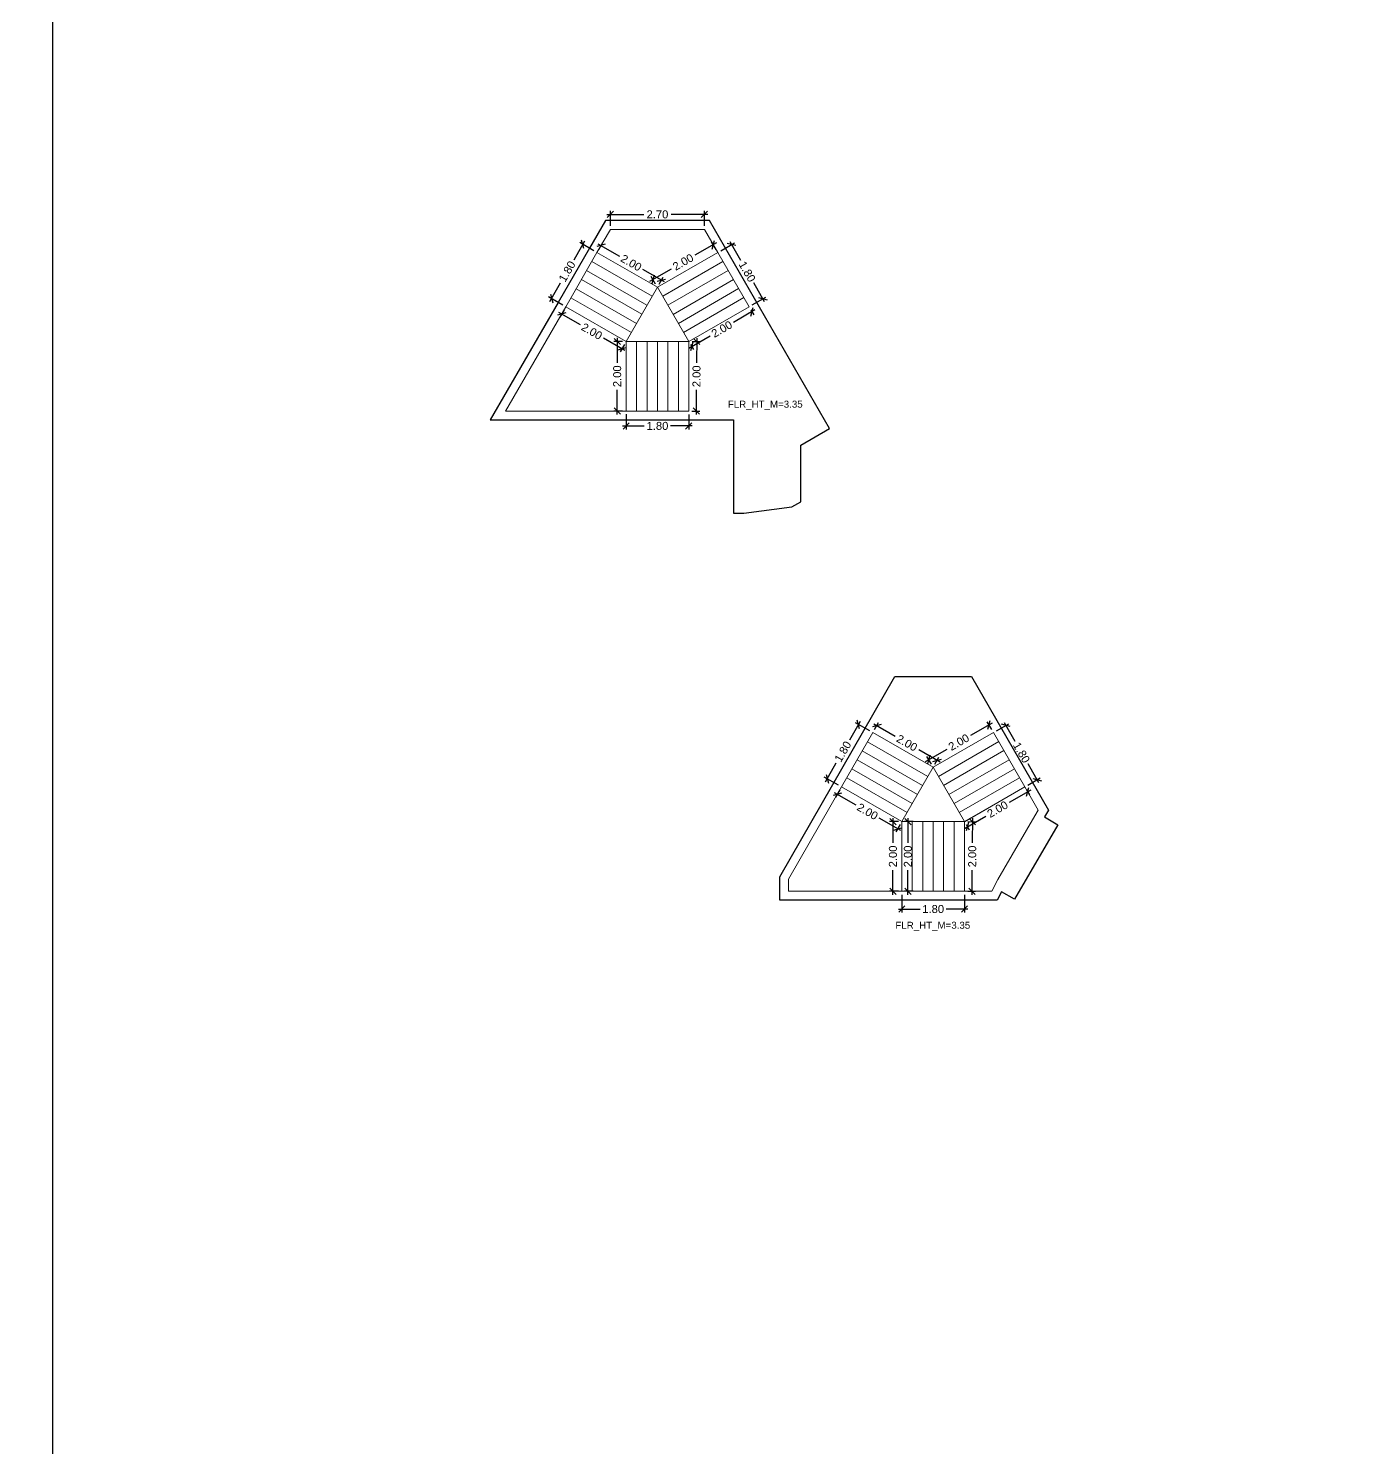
# Model space of a CAD drawing. Header units: metres. Extents: x 256329 to 886268, y -249371 to 355.
# Drawn here: x 281904.39 to 281942.41, y -721.67 to -680.89 of the extents above; entities that cross this region are included whole.
import ezdxf

# ---------------------------------------------------------------- set-up
doc = ezdxf.new("R2010")
doc.units = ezdxf.units.M
doc.header["$MEASUREMENT"] = 0
doc.header["$PDMODE"] = 35
doc.linetypes.add('CONTINOUS', pattern=[0])
doc.layers.get('0').update_dxf_attribs({"lineweight": 18})
doc.layers.get('Defpoints').update_dxf_attribs({"lineweight": 20})
doc.layers.add('BLK_1_FLR_37_STAIR_3', color=7, linetype='Continuous')
doc.layers.add('BLK_1_FLR_37_STAIR_4', color=7, linetype='Continuous')
for name, color, linetype, lineweight in [('BLK_1_FLR_37_STAIR_3_FLIGHT_1', 7, 'Continuous', 0), ('BLK_1_FLR_37_STAIR_3_FLIGHT_2', 7, 'Continuous', 0), ('BLK_1_FLR_37_STAIR_3_FLIGHT_3', 7, 'Continuous', 0), ('BLK_1_FLR_37_STAIR_3_LANDING_1', 7, 'Continuous', 0), ('BLK_1_FLR_37_STAIR_3_LANDING_2', 7, 'Continuous', 0), ('BLK_1_FLR_37_STAIR_4_FLIGHT_1', 7, 'Continuous', 0), ('BLK_1_FLR_37_STAIR_4_FLIGHT_2', 7, 'Continuous', 0), ('BLK_1_FLR_37_STAIR_4_FLIGHT_3', 7, 'Continuous', 0), ('BLK_1_FLR_37_STAIR_4_LANDING_1', 7, 'Continuous', 0), ('BLK_1_FLR_37_STAIR_4_LANDING_2', 7, 'Continuous', 0)]:
    doc.layers.add(name, color=color, linetype=linetype, lineweight=lineweight)
doc.layers.add('SPA COMMENT', color=7, linetype='Continuous', true_color=0xeb0505)
doc.styles.get("Standard").update_dxf_attribs({"font": 'arial.ttf'})
doc.dimstyles.new('METRIC DIM', dxfattribs={"dimtxt": 0.23, "dimasz": 0.18, "dimexe": 0.1, "dimexo": 0.1, "dimgap": 0.09, "dimtad": 0, "dimzin": 0, "dimdsep": 46, "dimtxsty": 'Standard', "dimblk": 'OBLIQUE', "dimcen": 0, "dimdle": 0.1, "dimclrd": 147, "dimclre": 147, "dimclrt": 7, "dimadec": 0, "dimazin": 0, "dimtfac": 1, "dimtofl": 0, "dimtmove": 0, "dimatfit": 2, "dimfxl": 0.125, "dimtolj": 1, "dimtzin": 0, "dimarcsym": 0})

# ---------------------------------------------------------------- blocks, each defined once
blk = doc.blocks.new('_Oblique')
at = {"color": 0, "linetype": 'ByBlock', "lineweight": -2}
blk.add_line((-0.5, -0.5), (0.5, 0.5), dxfattribs=at)
blk = doc.blocks.new('*D411')
at = {"layer": 'BLK_1_FLR_37_STAIR_3_FLIGHT_2', "color": 147, "lineweight": -2, "transparency": 16777216}
for p, q in [((281929.485289, -705.782122), (281929.485473, -706.294093)), ((281931.285289, -705.781475), (281931.285473, -706.293446)), ((281929.385437, -706.194129), (281930.007937, -706.193905)), ((281931.385437, -706.19341), (281930.762937, -706.193634))]:
    blk.add_line(p, q, dxfattribs=at)
at = {"layer": 'Defpoints', "color": 0, "linetype": 'CONTINOUS', "transparency": 16777216}
for p in [(281929.485253, -705.682122, 0.042641), (281931.285253, -705.681475, 0.042641), (281929.485437, -706.194093)]:
    blk.add_point(p, dxfattribs=at)
at = {"layer": 'BLK_1_FLR_37_STAIR_3_FLIGHT_2', "color": 147, "linetype": 'CONTINOUS', "lineweight": -2, "transparency": 16777216, "xscale": 0.18, "yscale": 0.18, "zscale": 0.18}
for p, rotation in [((281929.485437, -706.194093), 180.020597), ((281931.285437, -706.193446), 0.020597)]:
    blk.add_blockref('_Oblique', p, dxfattribs=dict(at, rotation=rotation))
at = {"layer": 'BLK_1_FLR_37_STAIR_3_FLIGHT_2', "color": 7, "linetype": 'CONTINOUS', "transparency": 16777216, "insert": (281930.385437, -706.19377), "char_height": 0.23, "attachment_point": 5, "rotation": 0.0205967}
blk.add_mtext('\\A1;1.80', dxfattribs=at)
blk = doc.blocks.new('*D448')
at = {"layer": 'BLK_1_FLR_37_STAIR_3_FLIGHT_1', "color": 147, "lineweight": -2, "transparency": 16777216}
for p, q in [((281932.076775, -700.85215), (281931.460849, -701.206294)), ((281932.067376, -701.036422), (281931.940238, -700.815304)), ((281930.168233, -701.949519), (281930.784159, -701.595376)), ((281930.332217, -702.0341), (281930.205079, -701.812982))]:
    blk.add_line(p, q, dxfattribs=at)
at = {"layer": 'Defpoints', "color": 0, "linetype": 'CONTINOUS', "transparency": 16777216}
for p in [(281932.117221, -701.123113, 0.042641), (281930.254925, -701.899674), (281930.382062, -702.120791, 0.042641)]:
    blk.add_point(p, dxfattribs=at)
at = {"layer": 'BLK_1_FLR_37_STAIR_3_FLIGHT_1', "color": 147, "linetype": 'CONTINOUS', "lineweight": -2, "transparency": 16777216, "xscale": 0.18, "yscale": 0.18, "zscale": 0.18}
for p, rotation in [((281931.990084, -700.901995), 29.897956), ((281930.254925, -701.899674), 209.897956)]:
    blk.add_blockref('_Oblique', p, dxfattribs=dict(at, rotation=rotation))
at = {"layer": 'BLK_1_FLR_37_STAIR_3_FLIGHT_1', "color": 7, "linetype": 'CONTINOUS', "transparency": 16777216, "insert": (281931.122504, -701.400835), "char_height": 0.23, "attachment_point": 5, "rotation": 29.8979558}
blk.add_mtext('\\A1;2.00', dxfattribs=at)
blk = doc.blocks.new('*D449')
at = {"layer": 'BLK_1_FLR_37_STAIR_3_FLIGHT_3', "color": 147, "lineweight": -2, "transparency": 16777216}
for p, q in [((281928.676604, -700.873794), (281929.291958, -701.227393)), ((281928.697793, -701.037631), (281928.813131, -700.836913)), ((281930.584105, -701.969895), (281929.968751, -701.616296)), ((281930.431885, -702.034087), (281930.547224, -701.833368))]:
    blk.add_line(p, q, dxfattribs=at)
at = {"layer": 'Defpoints', "color": 0, "linetype": 'CONTINOUS', "transparency": 16777216}
for p in [(281928.763308, -700.923617), (281928.64797, -701.124336, 0.042641), (281930.382062, -702.120791, 0.042641)]:
    blk.add_point(p, dxfattribs=at)
at = {"layer": 'BLK_1_FLR_37_STAIR_3_FLIGHT_3', "color": 147, "linetype": 'CONTINOUS', "lineweight": -2, "transparency": 16777216, "xscale": 0.18, "yscale": 0.18, "zscale": 0.18}
for p, rotation in [((281928.763308, -700.923617), 150.117187), ((281930.497401, -701.920073), 330.117187)]:
    blk.add_blockref('_Oblique', p, dxfattribs=dict(at, rotation=rotation))
at = {"layer": 'BLK_1_FLR_37_STAIR_3_FLIGHT_3', "color": 7, "linetype": 'CONTINOUS', "transparency": 16777216, "insert": (281929.630355, -701.421845), "char_height": 0.23, "attachment_point": 5, "rotation": 330.1171874}
blk.add_mtext('\\A1;2.00', dxfattribs=at)
blk = doc.blocks.new('*D450')
at = {"layer": 'BLK_1_FLR_37_STAIR_3_LANDING_1', "color": 147, "lineweight": -2, "transparency": 16777216}
for p, q in [((281931.385252, -703.681922), (281931.612531, -703.68294)), ((281931.51298, -703.582493), (281931.509802, -704.292309)), ((281931.503131, -705.78269), (281931.506308, -705.072874)), ((281931.376298, -705.682121), (281931.603577, -705.683139))]:
    blk.add_line(p, q, dxfattribs=at)
at = {"layer": 'Defpoints', "color": 0, "linetype": 'CONTINOUS', "transparency": 16777216}
for p in [(281931.285253, -703.681475, 0.042641), (281931.276299, -705.681674, 0.042641), (281931.503578, -705.682691)]:
    blk.add_point(p, dxfattribs=at)
at = {"layer": 'BLK_1_FLR_37_STAIR_3_LANDING_1', "color": 147, "linetype": 'CONTINOUS', "lineweight": -2, "transparency": 16777216, "xscale": 0.18, "yscale": 0.18, "zscale": 0.18}
for p, rotation in [((281931.512532, -703.682492), 89.743523), ((281931.503578, -705.682691), 269.743523)]:
    blk.add_blockref('_Oblique', p, dxfattribs=dict(at, rotation=rotation))
at = {"layer": 'BLK_1_FLR_37_STAIR_3_LANDING_1', "color": 7, "linetype": 'CONTINOUS', "transparency": 16777216, "insert": (281931.508055, -704.682592), "char_height": 0.23, "attachment_point": 5, "rotation": 89.7435229}
blk.add_mtext('\\A1;2.00', dxfattribs=at)
blk = doc.blocks.new('*D451')
at = {"layer": 'BLK_1_FLR_37_STAIR_3_LANDING_1', "color": 147, "lineweight": -2, "transparency": 16777216}
for p, q in [((281933.187184, -702.777087), (281932.57277, -703.131664)), ((281933.06691, -702.768741), (281933.150556, -702.913683)), ((281931.282286, -703.8764), (281931.8967, -703.521823)), ((281931.335236, -703.768087), (281931.418882, -703.913028))]:
    blk.add_line(p, q, dxfattribs=at)
at = {"layer": 'Defpoints', "color": 0, "linetype": 'CONTINOUS', "transparency": 16777216}
for p in [(281933.016926, -702.682129, 0.042641), (281933.100572, -702.827071), (281931.285253, -703.681475, 0.042641)]:
    blk.add_point(p, dxfattribs=at)
at = {"layer": 'BLK_1_FLR_37_STAIR_3_LANDING_1', "color": 147, "linetype": 'CONTINOUS', "lineweight": -2, "transparency": 16777216, "xscale": 0.18, "yscale": 0.18, "zscale": 0.18}
for p, rotation in [((281933.100572, -702.827071), 29.98915999999999), ((281931.368898, -703.826416), 209.98916)]:
    blk.add_blockref('_Oblique', p, dxfattribs=dict(at, rotation=rotation))
at = {"layer": 'BLK_1_FLR_37_STAIR_3_LANDING_1', "color": 7, "linetype": 'CONTINOUS', "transparency": 16777216, "insert": (281932.234735, -703.326744), "char_height": 0.23, "attachment_point": 5, "rotation": 29.9891596}
blk.add_mtext('\\A1;2.00', dxfattribs=at)
blk = doc.blocks.new('*D452')
at = {"layer": 'BLK_1_FLR_37_STAIR_3_LANDING_2', "color": 147, "lineweight": -2, "transparency": 16777216}
for p, q in [((281927.544861, -702.843322), (281928.160215, -703.196921)), ((281927.701337, -702.771724), (281927.581743, -702.97985)), ((281929.452363, -703.939423), (281928.837008, -703.585824)), ((281929.43543, -703.768179), (281929.315835, -703.976305))]:
    blk.add_line(p, q, dxfattribs=at)
at = {"layer": 'Defpoints', "color": 0, "linetype": 'CONTINOUS', "transparency": 16777216}
for p in [(281927.631566, -702.893145), (281927.75116, -702.685019, 0.042641), (281929.485253, -703.681475, 0.042641)]:
    blk.add_point(p, dxfattribs=at)
at = {"layer": 'BLK_1_FLR_37_STAIR_3_LANDING_2', "color": 147, "linetype": 'CONTINOUS', "lineweight": -2, "transparency": 16777216, "xscale": 0.18, "yscale": 0.18, "zscale": 0.18}
for p, rotation in [((281927.631566, -702.893145), 150.117187), ((281929.365658, -703.8896), 330.117187)]:
    blk.add_blockref('_Oblique', p, dxfattribs=dict(at, rotation=rotation))
at = {"layer": 'BLK_1_FLR_37_STAIR_3_LANDING_2', "color": 7, "linetype": 'CONTINOUS', "transparency": 16777216, "insert": (281928.498612, -703.391373), "char_height": 0.23, "attachment_point": 5, "rotation": 330.1171874}
blk.add_mtext('\\A1;2.00', dxfattribs=at)
blk = doc.blocks.new('*D453')
at = {"layer": 'BLK_1_FLR_37_STAIR_3_LANDING_2', "color": 147, "lineweight": -2, "transparency": 16777216}
for p, q in [((281929.385253, -703.681475), (281929.129602, -703.681475)), ((281929.229602, -703.581475), (281929.229602, -704.291188)), ((281929.229602, -705.781475), (281929.229602, -705.071761)), ((281929.385253, -705.681475), (281929.129602, -705.681475))]:
    blk.add_line(p, q, dxfattribs=at)
at = {"layer": 'Defpoints', "color": 0, "linetype": 'CONTINOUS', "transparency": 16777216}
for p in [(281929.485253, -703.681475, 0.042641), (281929.229602, -705.681475), (281929.485253, -705.681475, 0.042641)]:
    blk.add_point(p, dxfattribs=at)
at = {"layer": 'BLK_1_FLR_37_STAIR_3_LANDING_2', "color": 147, "linetype": 'CONTINOUS', "lineweight": -2, "transparency": 16777216, "xscale": 0.18, "yscale": 0.18, "zscale": 0.18}
for p, rotation in [((281929.229602, -703.681475), 90), ((281929.229602, -705.681475), 270)]:
    blk.add_blockref('_Oblique', p, dxfattribs=dict(at, rotation=rotation))
at = {"layer": 'BLK_1_FLR_37_STAIR_3_LANDING_2', "color": 7, "linetype": 'CONTINOUS', "transparency": 16777216, "insert": (281929.229602, -704.681475), "char_height": 0.23, "attachment_point": 5, "rotation": 90}
blk.add_mtext('\\A1;2.00', dxfattribs=at)
blk = doc.blocks.new('*D454')
at = {"layer": 'BLK_1_FLR_37_STAIR_3_FLIGHT_1', "color": 147, "lineweight": -2, "transparency": 16777216}
for p, q in [((281932.203833, -701.07313), (281932.559763, -700.867723)), ((281932.423167, -700.831095), (281932.734315, -701.370255)), ((281933.422839, -702.563335), (281933.111691, -702.024175)), ((281933.103538, -702.632146), (281933.459468, -702.426739))]:
    blk.add_line(p, q, dxfattribs=at)
at = {"layer": 'Defpoints', "color": 0, "linetype": 'CONTINOUS', "transparency": 16777216}
for p in [(281932.117221, -701.123113, 0.042641), (281933.372856, -702.476723), (281933.016926, -702.682129, 0.042641)]:
    blk.add_point(p, dxfattribs=at)
at = {"layer": 'BLK_1_FLR_37_STAIR_3_FLIGHT_1', "color": 147, "linetype": 'CONTINOUS', "lineweight": -2, "transparency": 16777216, "xscale": 0.18, "yscale": 0.18, "zscale": 0.18}
for p, rotation in [((281932.473151, -700.917707), 119.98916), ((281933.372856, -702.476723), 299.98916)]:
    blk.add_blockref('_Oblique', p, dxfattribs=dict(at, rotation=rotation))
at = {"layer": 'BLK_1_FLR_37_STAIR_3_FLIGHT_1', "color": 7, "linetype": 'CONTINOUS', "transparency": 16777216, "insert": (281932.923003, -701.697215), "char_height": 0.23, "attachment_point": 5, "rotation": 299.9891596}
blk.add_mtext('\\A1;1.80', dxfattribs=at)
blk = doc.blocks.new('*D455')
at = {"layer": 'BLK_1_FLR_37_STAIR_3_FLIGHT_3', "color": 147, "lineweight": -2, "transparency": 16777216}
for p, q in [((281928.288669, -700.802538), (281927.978523, -701.342275)), ((281928.561265, -701.074513), (281928.152142, -700.83942)), ((281927.292214, -702.536631), (281927.602361, -701.996895)), ((281927.664456, -702.635197), (281927.255332, -702.400103))]:
    blk.add_line(p, q, dxfattribs=at)
at = {"layer": 'Defpoints', "color": 0, "linetype": 'CONTINOUS', "transparency": 16777216}
for p in [(281928.64797, -701.124336, 0.042641), (281927.342037, -702.449926), (281927.75116, -702.685019, 0.042641)]:
    blk.add_point(p, dxfattribs=at)
at = {"layer": 'BLK_1_FLR_37_STAIR_3_FLIGHT_3', "color": 147, "linetype": 'CONTINOUS', "lineweight": -2, "transparency": 16777216, "xscale": 0.18, "yscale": 0.18, "zscale": 0.18}
for p, rotation in [((281928.238847, -700.889243), 60.117187), ((281927.342037, -702.449926), 240.1171869999999)]:
    blk.add_blockref('_Oblique', p, dxfattribs=dict(at, rotation=rotation))
at = {"layer": 'BLK_1_FLR_37_STAIR_3_FLIGHT_3', "color": 7, "linetype": 'CONTINOUS', "transparency": 16777216, "insert": (281927.790442, -701.669585), "char_height": 0.23, "attachment_point": 5, "rotation": 60.1171874}
blk.add_mtext('\\A1;1.80', dxfattribs=at)
blk = doc.blocks.new('*D456')
at = {"layer": 'BLK_1_FLR_37_STAIR_4_FLIGHT_2', "color": 147, "lineweight": -2, "transparency": 16777216}
for p, q in [((281920.366972, -687.00682), (281920.056825, -687.546557)), ((281920.639568, -687.278795), (281920.230445, -687.043702)), ((281919.370517, -688.740913), (281919.680663, -688.201177)), ((281919.742758, -688.839479), (281919.333635, -688.604385))]:
    blk.add_line(p, q, dxfattribs=at)
at = {"layer": 'Defpoints', "color": 0, "linetype": 'CONTINOUS', "transparency": 16777216}
for p in [(281920.726273, -687.328618, 0.042641), (281919.42034, -688.654208), (281919.829463, -688.889301, 0.042641)]:
    blk.add_point(p, dxfattribs=at)
at = {"layer": 'BLK_1_FLR_37_STAIR_4_FLIGHT_2', "color": 147, "linetype": 'CONTINOUS', "lineweight": -2, "transparency": 16777216, "xscale": 0.18, "yscale": 0.18, "zscale": 0.18}
for p, rotation in [((281920.317149, -687.093525), 60.117187), ((281919.42034, -688.654208), 240.1171869999999)]:
    blk.add_blockref('_Oblique', p, dxfattribs=dict(at, rotation=rotation))
at = {"layer": 'BLK_1_FLR_37_STAIR_4_FLIGHT_2', "color": 7, "linetype": 'CONTINOUS', "transparency": 16777216, "insert": (281919.868744, -687.873867), "char_height": 0.23, "attachment_point": 5, "rotation": 60.1171874}
blk.add_mtext('\\A1;1.80', dxfattribs=at)
blk = doc.blocks.new('*D457')
at = {"layer": 'BLK_1_FLR_37_STAIR_4_LANDING_2', "color": 147, "lineweight": -2, "transparency": 16777216}
for p, q in [((281924.155078, -687.056432), (281923.539152, -687.410576)), ((281924.145678, -687.240704), (281924.018541, -687.019586)), ((281922.246536, -688.153801), (281922.862462, -687.799657)), ((281922.41052, -688.238382), (281922.283382, -688.017264))]:
    blk.add_line(p, q, dxfattribs=at)
at = {"layer": 'Defpoints', "color": 0, "linetype": 'CONTINOUS', "transparency": 16777216}
for p in [(281924.195524, -687.327395, 0.042641), (281922.333227, -688.103956), (281922.460365, -688.325073, 0.042641)]:
    blk.add_point(p, dxfattribs=at)
at = {"layer": 'BLK_1_FLR_37_STAIR_4_LANDING_2', "color": 147, "linetype": 'CONTINOUS', "lineweight": -2, "transparency": 16777216, "xscale": 0.18, "yscale": 0.18, "zscale": 0.18}
for p, rotation in [((281924.068386, -687.106277), 29.897956), ((281922.333227, -688.103956), 209.897956)]:
    blk.add_blockref('_Oblique', p, dxfattribs=dict(at, rotation=rotation))
at = {"layer": 'BLK_1_FLR_37_STAIR_4_LANDING_2', "color": 7, "linetype": 'CONTINOUS', "transparency": 16777216, "insert": (281923.200807, -687.605117), "char_height": 0.23, "attachment_point": 5, "rotation": 29.8979558}
blk.add_mtext('\\A1;2.00', dxfattribs=at)
blk = doc.blocks.new('*D458')
at = {"layer": 'BLK_1_FLR_37_STAIR_4_FLIGHT_2', "color": 147, "lineweight": -2, "transparency": 16777216}
for p, q in [((281920.754906, -687.078076), (281921.370261, -687.431675)), ((281920.776095, -687.241913), (281920.891434, -687.041195)), ((281922.662408, -688.174177), (281922.047054, -687.820578)), ((281922.510188, -688.238369), (281922.625526, -688.03765))]:
    blk.add_line(p, q, dxfattribs=at)
at = {"layer": 'Defpoints', "color": 0, "linetype": 'CONTINOUS', "transparency": 16777216}
for p in [(281920.726273, -687.328618, 0.042641), (281920.841611, -687.127899), (281922.460365, -688.325073, 0.042641)]:
    blk.add_point(p, dxfattribs=at)
at = {"layer": 'BLK_1_FLR_37_STAIR_4_FLIGHT_2', "color": 147, "linetype": 'CONTINOUS', "lineweight": -2, "transparency": 16777216, "xscale": 0.18, "yscale": 0.18, "zscale": 0.18}
for p, rotation in [((281920.841611, -687.127899), 150.117187), ((281922.575704, -688.124354), 330.117187)]:
    blk.add_blockref('_Oblique', p, dxfattribs=dict(at, rotation=rotation))
at = {"layer": 'BLK_1_FLR_37_STAIR_4_FLIGHT_2', "color": 7, "linetype": 'CONTINOUS', "transparency": 16777216, "insert": (281921.708657, -687.626127), "char_height": 0.23, "attachment_point": 5, "rotation": 330.1171874}
blk.add_mtext('\\A1;2.00', dxfattribs=at)
blk = doc.blocks.new('*D459')
at = {"layer": 'BLK_1_FLR_37_STAIR_4_FLIGHT_1', "color": 147, "lineweight": -2, "transparency": 16777216}
for p, q in [((281923.463554, -689.886204), (281923.690834, -689.887222)), ((281923.591282, -689.786775), (281923.588105, -690.496591)), ((281923.581433, -691.986972), (281923.584611, -691.277156)), ((281923.454601, -691.886403), (281923.68188, -691.887421))]:
    blk.add_line(p, q, dxfattribs=at)
at = {"layer": 'Defpoints', "color": 0, "linetype": 'CONTINOUS', "transparency": 16777216}
for p in [(281923.363555, -689.885757, 0.042641), (281923.354602, -691.885956, 0.042641), (281923.581881, -691.886973)]:
    blk.add_point(p, dxfattribs=at)
at = {"layer": 'BLK_1_FLR_37_STAIR_4_FLIGHT_1', "color": 147, "linetype": 'CONTINOUS', "lineweight": -2, "transparency": 16777216, "xscale": 0.18, "yscale": 0.18, "zscale": 0.18}
for p, rotation in [((281923.590835, -689.886774), 89.743523), ((281923.581881, -691.886973), 269.743523)]:
    blk.add_blockref('_Oblique', p, dxfattribs=dict(at, rotation=rotation))
at = {"layer": 'BLK_1_FLR_37_STAIR_4_FLIGHT_1', "color": 7, "linetype": 'CONTINOUS', "transparency": 16777216, "insert": (281923.586358, -690.886874), "char_height": 0.23, "attachment_point": 5, "rotation": 89.7435229}
blk.add_mtext('\\A1;2.00', dxfattribs=at)
blk = doc.blocks.new('*D460')
at = {"layer": 'BLK_1_FLR_37_STAIR_4_FLIGHT_3', "color": 147, "lineweight": -2, "transparency": 16777216}
for p, q in [((281925.265487, -688.981369), (281924.651073, -689.335946)), ((281925.145213, -688.973023), (281925.228858, -689.117965)), ((281923.360589, -690.080682), (281923.975003, -689.726105)), ((281923.413539, -689.972369), (281923.497185, -690.11731))]:
    blk.add_line(p, q, dxfattribs=at)
at = {"layer": 'Defpoints', "color": 0, "linetype": 'CONTINOUS', "transparency": 16777216}
for p in [(281925.095229, -688.886411, 0.042641), (281925.178875, -689.031353), (281923.363555, -689.885757, 0.042641)]:
    blk.add_point(p, dxfattribs=at)
at = {"layer": 'BLK_1_FLR_37_STAIR_4_FLIGHT_3', "color": 147, "linetype": 'CONTINOUS', "lineweight": -2, "transparency": 16777216, "xscale": 0.18, "yscale": 0.18, "zscale": 0.18}
for p, rotation in [((281925.178875, -689.031353), 29.98915999999999), ((281923.447201, -690.030698), 209.98916)]:
    blk.add_blockref('_Oblique', p, dxfattribs=dict(at, rotation=rotation))
at = {"layer": 'BLK_1_FLR_37_STAIR_4_FLIGHT_3', "color": 7, "linetype": 'CONTINOUS', "transparency": 16777216, "insert": (281924.313038, -689.531026), "char_height": 0.23, "attachment_point": 5, "rotation": 29.9891596}
blk.add_mtext('\\A1;2.00', dxfattribs=at)
blk = doc.blocks.new('*D461')
at = {"layer": 'BLK_1_FLR_37_STAIR_4_LANDING_1', "color": 147, "lineweight": -2, "transparency": 16777216}
for p, q in [((281919.623164, -689.047604), (281920.238518, -689.401203)), ((281919.77964, -688.976006), (281919.660046, -689.184132)), ((281921.530665, -690.143705), (281920.915311, -689.790106)), ((281921.513733, -689.972461), (281921.394138, -690.180587))]:
    blk.add_line(p, q, dxfattribs=at)
at = {"layer": 'Defpoints', "color": 0, "linetype": 'CONTINOUS', "transparency": 16777216}
for p in [(281919.709868, -689.097427), (281919.829463, -688.889301, 0.042641), (281921.563555, -689.885757, 0.042641)]:
    blk.add_point(p, dxfattribs=at)
at = {"layer": 'BLK_1_FLR_37_STAIR_4_LANDING_1', "color": 147, "linetype": 'CONTINOUS', "lineweight": -2, "transparency": 16777216, "xscale": 0.18, "yscale": 0.18, "zscale": 0.18}
for p, rotation in [((281919.709868, -689.097427), 150.117187), ((281921.443961, -690.093882), 330.117187)]:
    blk.add_blockref('_Oblique', p, dxfattribs=dict(at, rotation=rotation))
at = {"layer": 'BLK_1_FLR_37_STAIR_4_LANDING_1', "color": 7, "linetype": 'CONTINOUS', "transparency": 16777216, "insert": (281920.576915, -689.595655), "char_height": 0.23, "attachment_point": 5, "rotation": 330.1171874}
blk.add_mtext('\\A1;2.00', dxfattribs=at)
blk = doc.blocks.new('*D462')
at = {"layer": 'BLK_1_FLR_37_STAIR_4_LANDING_1', "color": 147, "lineweight": -2, "transparency": 16777216}
for p, q in [((281921.463555, -689.885757), (281921.207905, -689.885757)), ((281921.307905, -689.785757), (281921.307905, -690.49547)), ((281921.307905, -691.985757), (281921.307905, -691.276043)), ((281921.463555, -691.885757), (281921.207905, -691.885757))]:
    blk.add_line(p, q, dxfattribs=at)
at = {"layer": 'Defpoints', "color": 0, "linetype": 'CONTINOUS', "transparency": 16777216}
for p in [(281921.563555, -689.885757, 0.042641), (281921.307905, -691.885757), (281921.563555, -691.885757, 0.042641)]:
    blk.add_point(p, dxfattribs=at)
at = {"layer": 'BLK_1_FLR_37_STAIR_4_LANDING_1', "color": 147, "linetype": 'CONTINOUS', "lineweight": -2, "transparency": 16777216, "xscale": 0.18, "yscale": 0.18, "zscale": 0.18}
for p, rotation in [((281921.307905, -689.885757), 90), ((281921.307905, -691.885757), 270)]:
    blk.add_blockref('_Oblique', p, dxfattribs=dict(at, rotation=rotation))
at = {"layer": 'BLK_1_FLR_37_STAIR_4_LANDING_1', "color": 7, "linetype": 'CONTINOUS', "transparency": 16777216, "insert": (281921.307905, -690.885757), "char_height": 0.23, "attachment_point": 5, "rotation": 90}
blk.add_mtext('\\A1;2.00', dxfattribs=at)
blk = doc.blocks.new('*D463')
at = {"layer": 'BLK_1_FLR_37_STAIR_4_FLIGHT_3', "color": 147, "lineweight": -2, "transparency": 16777216}
for p, q in [((281924.282136, -687.277412), (281924.677643, -687.049165)), ((281924.541047, -687.012537), (281924.852195, -687.551697)), ((281925.540719, -688.744777), (281925.229571, -688.205617)), ((281925.181841, -688.836428), (281925.577348, -688.608181))]:
    blk.add_line(p, q, dxfattribs=at)
at = {"layer": 'Defpoints', "color": 0, "linetype": 'CONTINOUS', "transparency": 16777216}
for p in [(281924.195524, -687.327395, 0.042641), (281925.490736, -688.658165), (281925.095229, -688.886411, 0.042641)]:
    blk.add_point(p, dxfattribs=at)
at = {"layer": 'BLK_1_FLR_37_STAIR_4_FLIGHT_3', "color": 147, "linetype": 'CONTINOUS', "lineweight": -2, "transparency": 16777216, "xscale": 0.18, "yscale": 0.18, "zscale": 0.18}
for p, rotation in [((281924.591031, -687.099149), 119.98916), ((281925.490736, -688.658165), 299.98916)]:
    blk.add_blockref('_Oblique', p, dxfattribs=dict(at, rotation=rotation))
at = {"layer": 'BLK_1_FLR_37_STAIR_4_FLIGHT_3', "color": 7, "linetype": 'CONTINOUS', "transparency": 16777216, "insert": (281925.040883, -687.878657), "char_height": 0.23, "attachment_point": 5, "rotation": 299.9891596}
blk.add_mtext('\\A1;1.80', dxfattribs=at)
blk = doc.blocks.new('*D464')
at = {"layer": 'BLK_1_FLR_37_STAIR_4_FLIGHT_1', "color": 147, "lineweight": -2, "transparency": 16777216}
for p, q in [((281921.563555, -691.971958), (281921.563555, -692.412935)), ((281923.363555, -691.985757), (281923.363555, -692.412935)), ((281921.463555, -692.312935), (281922.086055, -692.312935)), ((281923.463555, -692.312935), (281922.841055, -692.312935))]:
    blk.add_line(p, q, dxfattribs=at)
at = {"layer": 'Defpoints', "color": 0, "linetype": 'CONTINOUS', "transparency": 16777216}
for p in [(281921.563555, -691.871958, 0.042641), (281923.363555, -691.885757, 0.042641), (281921.563555, -692.312935)]:
    blk.add_point(p, dxfattribs=at)
at = {"layer": 'BLK_1_FLR_37_STAIR_4_FLIGHT_1', "color": 147, "linetype": 'CONTINOUS', "lineweight": -2, "transparency": 16777216, "xscale": 0.18, "yscale": 0.18, "zscale": 0.18, "rotation": 180}
blk.add_blockref('_Oblique', (281921.563555, -692.312935), dxfattribs=at)
at = {"layer": 'BLK_1_FLR_37_STAIR_4_FLIGHT_1', "color": 147, "linetype": 'CONTINOUS', "lineweight": -2, "transparency": 16777216, "xscale": 0.18, "yscale": 0.18, "zscale": 0.18}
blk.add_blockref('_Oblique', (281923.363555, -692.312935), dxfattribs=at)
at = {"layer": 'BLK_1_FLR_37_STAIR_4_FLIGHT_1', "color": 7, "linetype": 'CONTINOUS', "transparency": 16777216, "insert": (281922.463555, -692.312935), "char_height": 0.23, "attachment_point": 5}
blk.add_mtext('\\A1;1.80', dxfattribs=at)
blk = doc.blocks.new('*D465')
at = {"layer": 'BLK_1_FLR_37_STAIR_4_LANDING_2', "color": 147, "lineweight": -2, "transparency": 16777216}
for p, q in [((281921.013266, -686.234965), (281922.072449, -686.234965)), ((281921.113266, -686.564844), (281921.113266, -686.134965)), ((281923.912206, -686.234965), (281922.853022, -686.234965)), ((281923.812206, -686.56418), (281923.812206, -686.134965))]:
    blk.add_line(p, q, dxfattribs=at)
at = {"layer": 'Defpoints', "color": 0, "linetype": 'CONTINOUS', "transparency": 16777216}
for p in [(281921.113266, -686.234965), (281921.113266, -686.664844, 0.042641), (281923.812206, -686.66418, 0.042641)]:
    blk.add_point(p, dxfattribs=at)
at = {"layer": 'BLK_1_FLR_37_STAIR_4_LANDING_2', "color": 147, "linetype": 'CONTINOUS', "lineweight": -2, "transparency": 16777216, "xscale": 0.18, "yscale": 0.18, "zscale": 0.18, "rotation": 180}
blk.add_blockref('_Oblique', (281921.113266, -686.234965), dxfattribs=at)
at = {"layer": 'BLK_1_FLR_37_STAIR_4_LANDING_2', "color": 147, "linetype": 'CONTINOUS', "lineweight": -2, "transparency": 16777216, "xscale": 0.18, "yscale": 0.18, "zscale": 0.18}
blk.add_blockref('_Oblique', (281923.812206, -686.234965), dxfattribs=at)
at = {"layer": 'BLK_1_FLR_37_STAIR_4_LANDING_2', "color": 7, "linetype": 'CONTINOUS', "transparency": 16777216, "insert": (281922.462736, -686.234965), "char_height": 0.23, "attachment_point": 5}
blk.add_mtext('\\A1;2.70', dxfattribs=at)
blk = doc.blocks.new('*D466')
at = {"layer": 'BLK_1_FLR_37_STAIR_3_FLIGHT_2', "color": 147, "lineweight": -2, "transparency": 16777216}
for p, q in [((281929.814344, -703.681475), (281929.558693, -703.681475)), ((281929.658693, -703.581475), (281929.658693, -704.291188)), ((281929.658693, -705.781475), (281929.658693, -705.071761)), ((281929.814344, -705.681475), (281929.558693, -705.681475))]:
    blk.add_line(p, q, dxfattribs=at)
at = {"layer": 'Defpoints', "color": 0, "linetype": 'CONTINOUS', "transparency": 16777216}
for p in [(281929.914344, -703.681475, 0.042641), (281929.658693, -705.681475), (281929.914344, -705.681475, 0.042641)]:
    blk.add_point(p, dxfattribs=at)
at = {"layer": 'BLK_1_FLR_37_STAIR_3_FLIGHT_2', "color": 147, "linetype": 'CONTINOUS', "lineweight": -2, "transparency": 16777216, "xscale": 0.18, "yscale": 0.18, "zscale": 0.18}
for p, rotation in [((281929.658693, -703.681475), 90), ((281929.658693, -705.681475), 270)]:
    blk.add_blockref('_Oblique', p, dxfattribs=dict(at, rotation=rotation))
at = {"layer": 'BLK_1_FLR_37_STAIR_3_FLIGHT_2', "color": 7, "linetype": 'CONTINOUS', "transparency": 16777216, "insert": (281929.658693, -704.681475), "char_height": 0.23, "attachment_point": 5, "rotation": 90}
blk.add_mtext('\\A1;2.00', dxfattribs=at)

msp = doc.modelspace()

# ---------------------------------------------------------------- linework, layer by layer
at = {"layer": 'BLK_1_FLR_37_STAIR_3', "color": 7, "linetype": 'CONTINOUS'}
msp.add_lwpolyline([(281929.279722, -699.516483), (281931.482514, -699.516483), (281933.694077, -703.348697), (281933.580946, -703.544496), (281933.969471, -703.774257), (281932.723779, -705.912438), (281932.347905, -705.696048), (281932.228172, -705.934754), (281925.976429, -705.936318), (281925.976261, -705.265367)], close=True, dxfattribs=at)
at = {"layer": 'BLK_1_FLR_37_STAIR_3_FLIGHT_1', "color": 3, "linetype": 'CONTINOUS'}
for p, q in [((281930.382062, -702.120791), (281932.117221, -701.123113)), ((281930.535498, -702.382295), (281932.267172, -701.382949)), ((281930.685449, -702.642131), (281932.417123, -701.642785)), ((281930.8354, -702.901967), (281932.567074, -701.902621)), ((281930.985351, -703.161803), (281932.717025, -702.162457)), ((281931.135302, -703.421639), (281932.866976, -702.422293)), ((281931.285253, -703.681475), (281933.016926, -702.682129))]:
    msp.add_line(p, q, dxfattribs=at)
at = {"layer": 'BLK_1_FLR_37_STAIR_3_FLIGHT_1', "ltscale": 0.05}
msp.add_lwpolyline([(281930.382062, -702.120791), (281931.285253, -703.681475), (281933.016926, -702.682129), (281932.117221, -701.123113), (281930.382062, -702.120791)], dxfattribs=at)
at = {"layer": 'BLK_1_FLR_37_STAIR_3_FLIGHT_2', "color": 3, "linetype": 'CONTINOUS'}
for p, q in [((281929.485253, -703.681475), (281929.485253, -705.681475)), ((281929.785253, -703.681475), (281929.785253, -705.681475)), ((281930.085253, -703.681475), (281930.085253, -705.681475)), ((281930.385253, -703.681475), (281930.385253, -705.681475)), ((281930.685253, -703.681475), (281930.685253, -705.681475)), ((281930.985253, -703.681475), (281930.985253, -705.681475)), ((281931.285253, -703.681475), (281931.285253, -705.681475))]:
    msp.add_line(p, q, dxfattribs=at)
at = {"layer": 'BLK_1_FLR_37_STAIR_3_FLIGHT_2', "color": 7, "linetype": 'CONTINOUS'}
msp.add_lwpolyline([(281931.285253, -703.681475), (281929.485253, -703.681475), (281929.485253, -705.681475), (281931.285253, -705.681475)], close=True, dxfattribs=at)
at = {"layer": 'BLK_1_FLR_37_STAIR_3_FLIGHT_3', "color": 3, "linetype": 'CONTINOUS'}
for p, q in [((281930.382062, -702.120791), (281928.64797, -701.124336)), ((281930.083126, -702.641019), (281928.349033, -701.644564)), ((281930.232594, -702.380905), (281928.498502, -701.38445)), ((281929.784189, -703.161247), (281928.050097, -702.164792)), ((281929.933658, -702.901133), (281928.199565, -701.904678)), ((281929.634721, -703.421361), (281927.900629, -702.424905)), ((281929.485253, -703.681475), (281927.75116, -702.685019))]:
    msp.add_line(p, q, dxfattribs=at)
at = {"layer": 'BLK_1_FLR_37_STAIR_3_FLIGHT_3', "color": 7, "linetype": 'CONTINOUS'}
msp.add_lwpolyline([(281928.64797, -701.124336), (281927.75116, -702.685019), (281929.485253, -703.681475), (281930.382062, -702.120791), (281928.64797, -701.124336)], dxfattribs=at)
at = {"layer": 'BLK_1_FLR_37_STAIR_3_LANDING_1', "color": 7, "linetype": 'CONTINOUS'}
msp.add_lwpolyline([(281931.285253, -703.681475), (281931.285253, -705.681475), (281932.071815, -705.681475), (281932.241769, -705.342647), (281932.241769, -705.342647), (281933.236151, -703.634895), (281933.236151, -703.634895), (281933.401557, -703.348621), (281933.016926, -702.682129), (281931.286466, -703.683572)], dxfattribs=at)
at = {"layer": 'BLK_1_FLR_37_STAIR_3_LANDING_2', "color": 7, "linetype": 'CONTINOUS'}
msp.add_lwpolyline([(281929.485253, -703.681475), (281927.75116, -702.685019), (281926.229597, -705.332936), (281926.229685, -705.682936), (281929.485253, -705.681475), (281929.485253, -703.681475)], dxfattribs=at)
at = {"layer": 'BLK_1_FLR_37_STAIR_4', "color": 7, "linetype": 'CONTINOUS'}
msp.add_lwpolyline([(281923.958402, -686.410826), (281920.967707, -686.411561), (281920.50703, -687.201717), (281919.609961, -688.762852), (281917.659151, -692.140738), (281924.651553, -692.137712), (281924.652223, -694.814304), (281924.941515, -694.814231), (281926.326698, -694.636667), (281926.58003, -694.490455), (281926.579718, -692.867514), (281927.410683, -692.387304)], close=True, dxfattribs=at)
at = {"layer": 'BLK_1_FLR_37_STAIR_4_FLIGHT_1', "color": 3, "linetype": 'CONTINOUS'}
for p, q in [((281921.563555, -689.885757), (281921.563555, -691.885757)), ((281921.863555, -689.885757), (281921.863555, -691.885757)), ((281922.163555, -689.885757), (281922.163555, -691.885757)), ((281922.463555, -689.885757), (281922.463555, -691.885757)), ((281922.763555, -689.885757), (281922.763555, -691.885757)), ((281923.063555, -689.885757), (281923.063555, -691.885757)), ((281923.363555, -689.885757), (281923.363555, -691.885757))]:
    msp.add_line(p, q, dxfattribs=at)
at = {"layer": 'BLK_1_FLR_37_STAIR_4_FLIGHT_1', "color": 7, "linetype": 'CONTINOUS'}
msp.add_lwpolyline([(281923.363555, -689.885757), (281921.563555, -689.885757), (281921.563555, -691.885757), (281923.363555, -691.885757)], close=True, dxfattribs=at)
at = {"layer": 'BLK_1_FLR_37_STAIR_4_FLIGHT_2', "color": 3, "linetype": 'CONTINOUS'}
for p, q in [((281922.460365, -688.325073), (281920.726273, -687.328618)), ((281922.161429, -688.845301), (281920.427336, -687.848846)), ((281922.310897, -688.585187), (281920.576804, -687.588732)), ((281922.01196, -689.105415), (281920.277868, -688.10896)), ((281921.713024, -689.625643), (281919.978931, -688.629187)), ((281921.862492, -689.365529), (281920.1284, -688.369074)), ((281921.563555, -689.885757), (281919.829463, -688.889301))]:
    msp.add_line(p, q, dxfattribs=at)
at = {"layer": 'BLK_1_FLR_37_STAIR_4_FLIGHT_2', "color": 7, "linetype": 'CONTINOUS'}
msp.add_lwpolyline([(281920.726273, -687.328618), (281919.829463, -688.889301), (281921.563555, -689.885757), (281922.460365, -688.325073), (281920.726273, -687.328618)], dxfattribs=at)
at = {"layer": 'BLK_1_FLR_37_STAIR_4_FLIGHT_3', "color": 3, "linetype": 'CONTINOUS'}
for p, q in [((281922.460365, -688.325073), (281924.195524, -687.327395)), ((281922.613801, -688.586577), (281924.345475, -687.587231)), ((281922.763752, -688.846413), (281924.495426, -687.847067)), ((281922.913703, -689.106249), (281924.645377, -688.106903)), ((281923.063654, -689.366085), (281924.795327, -688.366739)), ((281923.213605, -689.625921), (281924.945278, -688.626575)), ((281923.363555, -689.885757), (281925.095229, -688.886411))]:
    msp.add_line(p, q, dxfattribs=at)
at = {"layer": 'BLK_1_FLR_37_STAIR_4_FLIGHT_3', "color": 7, "ltscale": 0.05}
msp.add_lwpolyline([(281922.460365, -688.325073), (281923.363555, -689.885757), (281925.095229, -688.886411), (281924.195524, -687.327395), (281922.460365, -688.325073)], dxfattribs=at)
at = {"layer": 'BLK_1_FLR_37_STAIR_4_LANDING_1', "ltscale": 0.05}
msp.add_lwpolyline([(281921.563555, -689.885757), (281919.829463, -688.889301), (281918.098521, -691.88648), (281921.563555, -691.88648), (281921.563555, -689.885757)], dxfattribs=at)
at = {"layer": 'BLK_1_FLR_37_STAIR_4_LANDING_2', "color": 7, "ltscale": 0.05}
msp.add_lwpolyline([(281923.812206, -686.66418), (281921.113266, -686.664844), (281920.726273, -687.328618), (281922.460365, -688.325073), (281924.195524, -687.327395), (281923.812206, -686.66418)], dxfattribs=at)
at = {"layer": 'SPA COMMENT'}
msp.add_lwpolyline([(282019.533834, -923.457838), (281905.092794, -923.457838), (281905.092794, 21.834427), (282019.533834, 21.834427)], close=True, dxfattribs=at)

# ---------------------------------------------------------------- texts
at = {"layer": 'BLK_1_FLR_37_STAIR_3', "color": 7, "linetype": 'CONTINOUS', "insert": (281931.449789, -706.559235, -0.042641), "char_height": 0.2, "attachment_point": 3}
msp.add_mtext_dynamic_manual_height_columns('FLR_HT_M=3.35', width=2.272281, gutter_width=0.405, heights=[0.300679], dxfattribs=at)
at = {"layer": 'BLK_1_FLR_37_STAIR_4', "color": 7, "linetype": 'CONTINOUS', "insert": (281926.635715, -691.587755, -0.042641), "char_height": 0.2, "attachment_point": 3}
msp.add_mtext_dynamic_manual_height_columns('FLR_HT_M=3.35', width=2.272281, gutter_width=0.405, heights=[0.300679], dxfattribs=at)

# ---------------------------------------------------------------- dimensions: what is measured, and where the dimension line sits
at = {"layer": 'BLK_1_FLR_37_STAIR_3_FLIGHT_1', "color": 2, "linetype": 'CONTINOUS'}
dim = msp.add_aligned_dim(p1=(281932.117221, -701.123113), p2=(281930.382062, -702.120791), distance=-0.255062, dimstyle='METRIC DIM', override={"dimfxl": 0.18}, dxfattribs=at)
dim.commit()
dim.dimension.update_dxf_attribs({"geometry": '*D448', "text_midpoint": (281931.122504, -701.400835, -0.042641)})
at = {"layer": 'BLK_1_FLR_37_STAIR_3_FLIGHT_1', "color": 1, "linetype": 'CONTINOUS'}
dim = msp.add_aligned_dim(p1=(281932.117221, -701.123113), p2=(281933.016926, -702.682129), distance=0.410947, dimstyle='METRIC DIM', override={"dimfxl": 0.18}, dxfattribs=at)
dim.commit()
dim.dimension.update_dxf_attribs({"geometry": '*D454', "text_midpoint": (281932.923003, -701.697215, -0.042641)})
at = {"layer": 'BLK_1_FLR_37_STAIR_3_FLIGHT_2', "color": 2, "linetype": 'CONTINOUS'}
dim = msp.add_aligned_dim(p1=(281929.914344, -703.681475), p2=(281929.914344, -705.681475), distance=-0.255651, dimstyle='METRIC DIM', override={"dimfxl": 0.18}, dxfattribs=at)
dim.commit()
dim.dimension.update_dxf_attribs({"geometry": '*D466', "text_midpoint": (281929.658693, -704.681475, -0.042641)})
at = {"layer": 'BLK_1_FLR_37_STAIR_3_FLIGHT_2', "color": 1, "linetype": 'CONTINOUS'}
dim = msp.add_aligned_dim(p1=(281931.285253, -705.681475), p2=(281929.485253, -705.682122), distance=0.511971, dimstyle='METRIC DIM', override={"dimfxl": 0.18}, dxfattribs=at)
dim.commit()
dim.dimension.update_dxf_attribs({"geometry": '*D411', "text_midpoint": (281930.385437, -706.19377, -0.042641)})
at = {"layer": 'BLK_1_FLR_37_STAIR_3_FLIGHT_3', "color": 1, "linetype": 'CONTINOUS'}
dim = msp.add_aligned_dim(p1=(281928.64797, -701.124336), p2=(281927.75116, -702.685019), distance=-0.471858, dimstyle='METRIC DIM', override={"dimfxl": 0.18}, dxfattribs=at)
dim.commit()
dim.dimension.update_dxf_attribs({"geometry": '*D455', "text_midpoint": (281927.790442, -701.669585, -0.042641)})
at = {"layer": 'BLK_1_FLR_37_STAIR_3_FLIGHT_3', "color": 2, "linetype": 'CONTINOUS'}
dim = msp.add_aligned_dim(p1=(281930.382062, -702.120791), p2=(281928.64797, -701.124336), distance=-0.231497, dimstyle='METRIC DIM', override={"dimfxl": 0.18}, dxfattribs=at)
dim.commit()
dim.dimension.update_dxf_attribs({"geometry": '*D449', "text_midpoint": (281929.630355, -701.421845, -0.042641)})
at = {"layer": 'BLK_1_FLR_37_STAIR_3_LANDING_1', "color": 1, "linetype": 'CONTINOUS'}
dim = msp.add_aligned_dim(p1=(281931.285253, -703.681475), p2=(281933.016926, -702.682129), distance=-0.167346, dimstyle='METRIC DIM', override={"dimfxl": 0.18}, dxfattribs=at)
dim.commit()
dim.dimension.update_dxf_attribs({"geometry": '*D451', "text_midpoint": (281932.234735, -703.326744, -0.042641)})
at = {"layer": 'BLK_1_FLR_37_STAIR_3_LANDING_1', "color": 2, "linetype": 'CONTINOUS'}
dim = msp.add_aligned_dim(p1=(281931.285253, -703.681475), p2=(281931.276299, -705.681674), distance=0.227281, dimstyle='METRIC DIM', override={"dimfxl": 0.18}, dxfattribs=at)
dim.commit()
dim.dimension.update_dxf_attribs({"geometry": '*D450', "text_midpoint": (281931.508055, -704.682592, -0.042641)})
at = {"layer": 'BLK_1_FLR_37_STAIR_3_LANDING_2', "color": 1, "linetype": 'CONTINOUS'}
dim = msp.add_aligned_dim(p1=(281929.485253, -703.681475), p2=(281927.75116, -702.685019), distance=0.24004, dimstyle='METRIC DIM', override={"dimfxl": 0.18}, dxfattribs=at)
dim.commit()
dim.dimension.update_dxf_attribs({"geometry": '*D452', "text_midpoint": (281928.498612, -703.391373, -0.042641)})
at = {"layer": 'BLK_1_FLR_37_STAIR_3_LANDING_2', "color": 2, "linetype": 'CONTINOUS'}
dim = msp.add_aligned_dim(p1=(281929.485253, -703.681475), p2=(281929.485253, -705.681475), distance=-0.255651, dimstyle='METRIC DIM', override={"dimfxl": 0.18}, dxfattribs=at)
dim.commit()
dim.dimension.update_dxf_attribs({"geometry": '*D453', "text_midpoint": (281929.229602, -704.681475, -0.042641)})
at = {"layer": 'BLK_1_FLR_37_STAIR_4_FLIGHT_1', "color": 2, "linetype": 'CONTINOUS'}
dim = msp.add_aligned_dim(p1=(281923.363555, -689.885757), p2=(281923.354602, -691.885956), distance=0.227281, dimstyle='METRIC DIM', override={"dimfxl": 0.18}, dxfattribs=at)
dim.commit()
dim.dimension.update_dxf_attribs({"geometry": '*D459', "text_midpoint": (281923.586358, -690.886874, -0.042641)})
at = {"layer": 'BLK_1_FLR_37_STAIR_4_FLIGHT_1', "color": 1, "linetype": 'CONTINOUS'}
dim = msp.add_linear_dim(base=(281921.563555, -692.312935, -0.042641), p1=(281923.363555, -691.885757), p2=(281921.563555, -691.871958), angle=180, dimstyle='METRIC DIM', override={"dimfxl": 0.18}, dxfattribs=at)
dim.commit()
dim.dimension.update_dxf_attribs({"geometry": '*D464', "text_midpoint": (281922.463555, -692.312935, -0.042641)})
at = {"layer": 'BLK_1_FLR_37_STAIR_4_FLIGHT_2', "color": 1, "linetype": 'CONTINOUS'}
dim = msp.add_aligned_dim(p1=(281920.726273, -687.328618), p2=(281919.829463, -688.889301), distance=-0.471858, dimstyle='METRIC DIM', override={"dimfxl": 0.18}, dxfattribs=at)
dim.commit()
dim.dimension.update_dxf_attribs({"geometry": '*D456', "text_midpoint": (281919.868744, -687.873867, -0.042641)})
at = {"layer": 'BLK_1_FLR_37_STAIR_4_FLIGHT_2', "color": 2, "linetype": 'CONTINOUS'}
dim = msp.add_aligned_dim(p1=(281922.460365, -688.325073), p2=(281920.726273, -687.328618), distance=-0.231497, dimstyle='METRIC DIM', override={"dimfxl": 0.18}, dxfattribs=at)
dim.commit()
dim.dimension.update_dxf_attribs({"geometry": '*D458', "text_midpoint": (281921.708657, -687.626127, -0.042641)})
at = {"layer": 'BLK_1_FLR_37_STAIR_4_FLIGHT_3', "color": 1, "linetype": 'CONTINOUS'}
dim = msp.add_aligned_dim(p1=(281924.195524, -687.327395), p2=(281925.095229, -688.886411), distance=0.456642, dimstyle='METRIC DIM', override={"dimfxl": 0.18}, dxfattribs=at)
dim.commit()
dim.dimension.update_dxf_attribs({"geometry": '*D463', "text_midpoint": (281925.040883, -687.878657, -0.042641)})
at = {"layer": 'BLK_1_FLR_37_STAIR_4_FLIGHT_3', "color": 2, "linetype": 'CONTINOUS'}
dim = msp.add_aligned_dim(p1=(281923.363555, -689.885757), p2=(281925.095229, -688.886411), distance=-0.167346, dimstyle='METRIC DIM', override={"dimfxl": 0.18}, dxfattribs=at)
dim.commit()
dim.dimension.update_dxf_attribs({"geometry": '*D460', "text_midpoint": (281924.313038, -689.531026, -0.042641)})
at = {"layer": 'BLK_1_FLR_37_STAIR_4_LANDING_1', "color": 1, "linetype": 'CONTINOUS'}
dim = msp.add_aligned_dim(p1=(281921.563555, -689.885757), p2=(281919.829463, -688.889301), distance=0.24004, dimstyle='METRIC DIM', override={"dimfxl": 0.18}, dxfattribs=at)
dim.commit()
dim.dimension.update_dxf_attribs({"geometry": '*D461', "text_midpoint": (281920.576915, -689.595655, -0.042641)})
at = {"layer": 'BLK_1_FLR_37_STAIR_4_LANDING_1', "color": 2, "linetype": 'CONTINOUS'}
dim = msp.add_aligned_dim(p1=(281921.563555, -689.885757), p2=(281921.563555, -691.885757), distance=-0.25565, dimstyle='METRIC DIM', override={"dimfxl": 0.18}, dxfattribs=at)
dim.commit()
dim.dimension.update_dxf_attribs({"geometry": '*D462', "text_midpoint": (281921.307905, -690.885757, -0.042641)})
at = {"layer": 'BLK_1_FLR_37_STAIR_4_LANDING_2', "color": 1, "linetype": 'CONTINOUS'}
dim = msp.add_linear_dim(base=(281921.113266, -686.234965, -0.042641), p1=(281923.812206, -686.66418), p2=(281921.113266, -686.664844), angle=180, dimstyle='METRIC DIM', override={"dimfxl": 0.18}, dxfattribs=at)
dim.commit()
dim.dimension.update_dxf_attribs({"geometry": '*D465', "text_midpoint": (281922.462736, -686.234965, -0.042641)})
at = {"layer": 'BLK_1_FLR_37_STAIR_4_LANDING_2', "color": 2, "linetype": 'CONTINOUS'}
dim = msp.add_aligned_dim(p1=(281924.195524, -687.327395), p2=(281922.460365, -688.325073), distance=-0.255062, dimstyle='METRIC DIM', override={"dimfxl": 0.18}, dxfattribs=at)
dim.commit()
dim.dimension.update_dxf_attribs({"geometry": '*D457', "text_midpoint": (281923.200807, -687.605117, -0.042641)})

doc.saveas('drawing.dxf')
